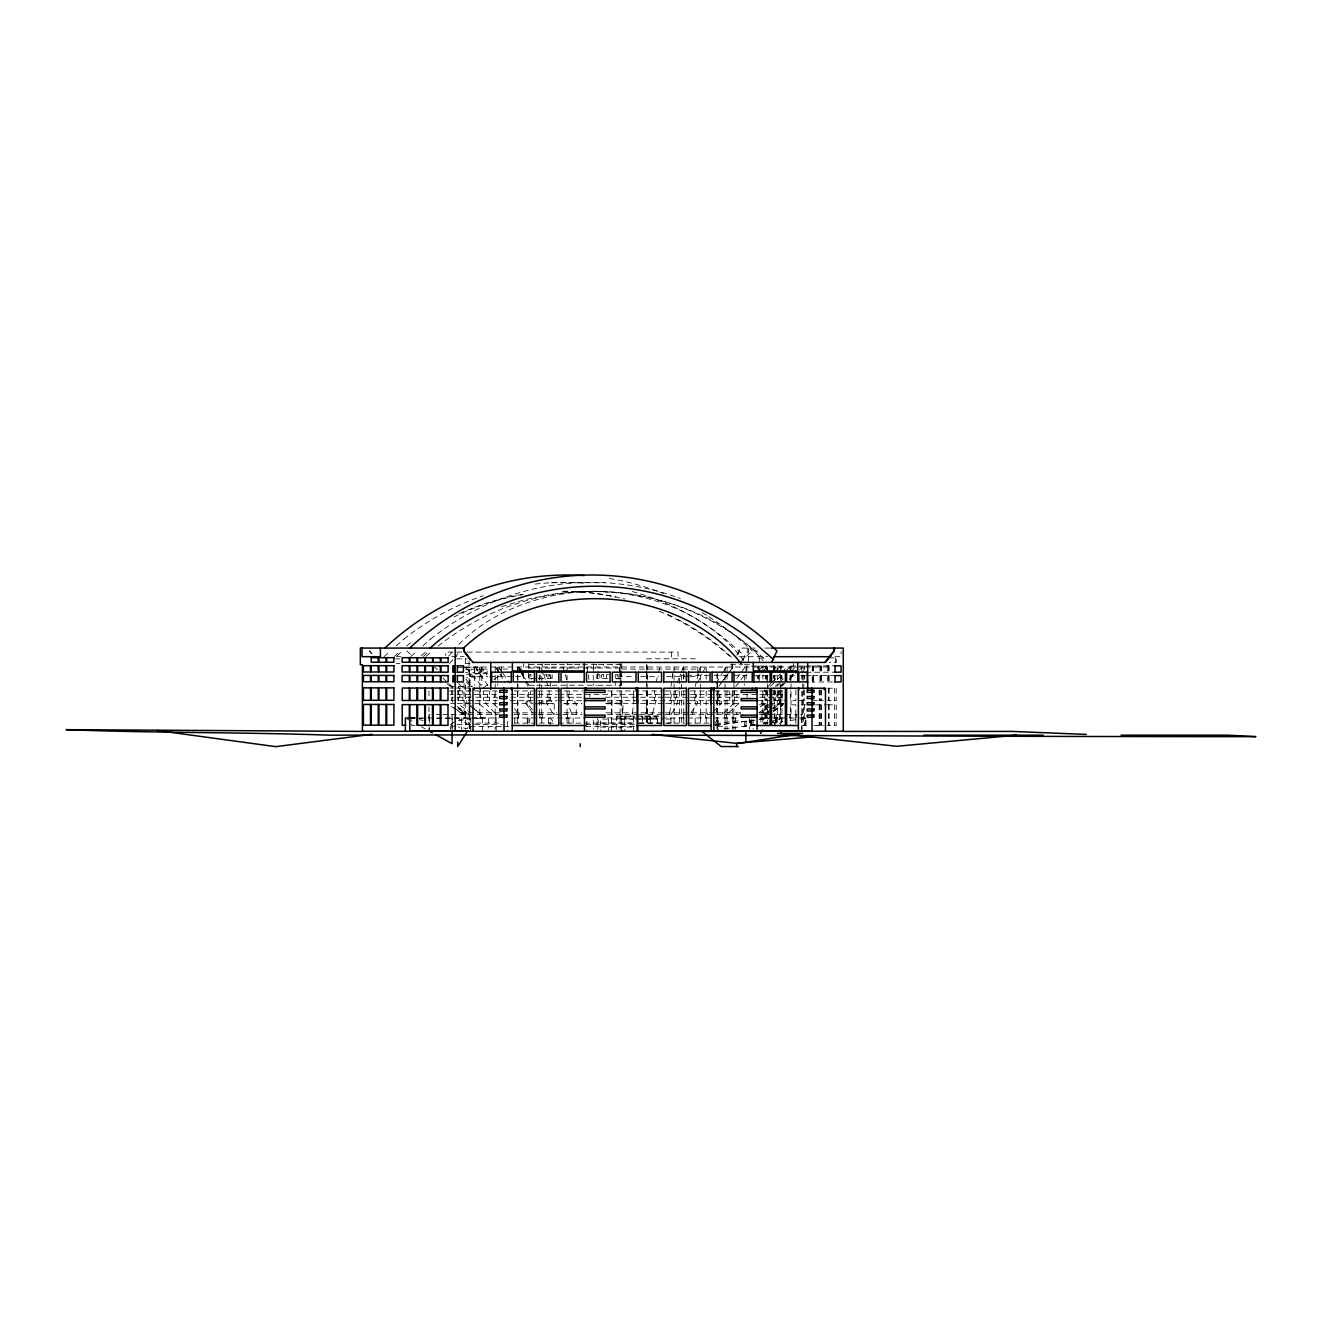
<?xml version="1.0" encoding="UTF-8"?>
<svg xmlns="http://www.w3.org/2000/svg" width="1322" height="1322" viewBox="0 0 1322 1322"><rect width="100%" height="100%" fill="white"/><g stroke="black" fill="none" stroke-linecap="round" stroke-linejoin="round"><path stroke-width="0.75" stroke-dasharray="5 3.75" d="M683.507 678.55L683.705 670.865M646.359 686.349L646.59 680.549M646.656 678.616L647.102 667.015L647.152 673.129M646.508 703.436L645.946 714.541M670.998 686.349L671.873 680.549M672.171 678.616L673.328 670.882M632.461 712.822L634.031 700.693M698.611 672.815L699.801 667.015M669.61 712.822L671.593 700.693M656.009 682.483L658.009 674.749M658.505 672.815L659.992 667.015M695.207 686.349L696.727 680.549M697.223 678.616L699.239 670.882M617.308 716.177L616.349 718.986L633.734 718.97L633.982 716.16L617.308 716.177L638.543 716.16M625.752 716.16L624.777 718.97L624.711 716.821L624.777 731.149M652.655 712.822L656.026 700.693M692.811 712.822L696.231 700.693M677.195 682.846L680.615 674.055M681.293 672.287L683.358 667.015M715.764 712.822L719.879 703.436L719.879 700.693M697.421 682.846L701.965 674.055M702.874 672.287L705.584 667.015M672.237 712.822L677.343 703.436L677.343 700.693M766.215 723.101L768.082 719.68M716.111 683.127L722.242 673.46M723.266 671.857L726.323 667.015M715.02 723.117L718.54 717.978L718.54 731.248M690.861 712.822L697.619 703.436L697.619 700.693M450.372 724.803L455.165 721.217M718.804 686.349L722.374 681.524M723.564 679.905L730.686 670.237M736.85 678.302L740.436 673.46M741.625 671.857L745.211 667.015M720.969 683.127L728.224 673.46M729.447 671.857L733.066 667.015M737.296 653.828L739.527 650.953L739.527 648.077L755.44 648.077M736.701 655.249L740.039 650.953L740.039 648.077M735.759 686.349L739.56 681.524M740.832 679.905L745.922 673.46M759.456 669.99L761.951 667.015M448.637 656.158L452.488 651.696M449.43 663.578L453.38 659M454.702 657.48L459.957 651.399M757.456 677.426L760.067 674.451M761.373 672.964L766.595 667.015M765.223 678.913L767.983 675.939M773.486 669.99L776.245 667.015M776.791 669.99L779.633 667.015M423.42 656.522L428.824 651.085M768.049 686.349L770.792 683.59M772.18 682.218L780.426 673.923M781.798 672.534L787.284 667.015M770.362 686.349L775.948 680.83M777.336 679.442L785.698 671.163M787.102 669.775L789.895 667.015M713.368 711.484L721.68 703.436L721.68 700.693M724.043 712.822L733.776 703.436L733.776 700.693M775.32 686.349L778.195 683.59M779.633 682.218L783.946 678.07M792.572 669.775L795.464 667.015M740.37 662.173L752.119 650.953L757.853 650.953M776.873 686.349L779.782 683.59M779.881 686.349L782.839 683.59M790.242 676.682L793.2 673.923M780.674 686.349L783.649 683.59M789.581 678.07L794.043 673.923M781.682 686.349L787.664 680.83M789.151 679.442L798.124 671.163M799.612 669.775L802.603 667.015L802.685 673.129M728.472 712.822L738.833 703.436M458.899 644.277C485.802 617.308 521.975 601.279 559.123 594.503A230.706 220.163 -90 0 1 629.289 594.503C673.526 602.32 716.342 624.166 743.642 660.603M384.024 656.637L390.188 651.217M396.336 645.797L404.036 639.022M410.613 656.637L416.777 651.217M422.924 645.797L430.625 639.022M397.013 655.828L402.78 650.771M421.354 655.729L427.188 650.622M742.617 658.901L745.294 656.637L725.282 639.022M483.389 687.853L487.95 684.3M494.031 679.574L501.633 673.658L501.633 676.682L497.832 670.237M760.249 706.956L764.942 703.436L764.827 690.018M758.861 712.822L768.66 705.783M617.308 716.127L616.349 716.821L616.3 731.149M761.042 712.822L770.99 705.783M765.702 712.822L768.743 710.74M770.263 709.699L779.385 703.436L779.385 700.693M767.173 712.822L771.784 709.699M773.32 708.642L780.988 703.436L780.988 700.693M773.139 710.74L784.062 703.436M773.882 710.74L783.302 704.477M773.271 711.781L782.74 705.518M501.567 606.781L524.702 599.692M770.015 721.845L781.319 718.557L779.517 718.11M802.14 718.821L805.28 718.143L803.627 718.325M458.42 720.523L470.781 718.755M526.701 599.296L550.844 594.503A304.589 290.658 -90 0 1 631.536 594.503C680.681 602.237 729.777 622.431 763.042 660.603M768.198 722.192L760.894 723.531L760.894 717.978M538.715 702.759L550.53 700.693L554.215 703.8L554.215 714.541M755.11 724.506L743.278 726.422M715.533 725.332L751.788 720.424M759.836 719.333L767.884 718.243M715.797 723.778L739.973 720.573M715.367 725.414L757.39 719.829M759.39 719.565L769.387 718.243M775.915 717.978L775.518 723.696M755.126 724.919L723.96 728.868L723.96 726.571L717.284 726.571M763.042 723.911L782.789 721.415M790.705 720.407L796.637 719.664M800.57 719.151L808.039 718.21M476.581 718.375L483.141 717.978M457.495 667.775L475.16 667.015L481.886 676.682L466.666 677.343M464.567 667.759L481.77 667.015L481.886 676.682M466.6 674.303L481.852 673.658M418.859 718.441L422.809 718.424M436.64 718.325L452.488 718.21M454.487 718.193L470.417 718.077M472.4 718.077L485.653 717.978M636.791 716.177L658.736 716.16M639.038 718.97L657.612 718.97L657.596 723.051M551.406 582.754L604.501 582.754M764.909 648.077L771.09 648.077M453.033 652.093L445.729 652.093L445.729 655.481M456.685 652.093L461.791 652.093M467.228 652.093L678.07 652.093L678.07 658.769M396.303 656.637L400.847 656.687M451.694 656.687L464.105 656.687M739.494 656.687L767.685 656.687M834.992 656.687L841.106 656.687L841.106 651.531M758.448 658.059L767.024 658.059M829.125 657.877L836.33 657.877L836.33 662.421L829.125 662.421M395.691 658.868L399.657 658.868M456.685 658.868L467.228 658.868M646.524 658.769L695.95 658.769M396.104 663.578L400.07 663.578M465.113 663.578L469.988 663.578M567.402 664.569L572.657 664.569L572.657 668.04L567.402 668.04L567.369 663.578M582.506 664.553L587.96 664.553L587.96 668.023L582.506 668.023M730.62 664.718L742.567 664.718M744.468 664.718L750.466 664.718M751.507 666.04L781.98 666.04L781.98 669.196M795.712 666.04L789.498 666.04L789.498 669.196M799.05 666.007L805.28 666.007M805.842 665.974L833.703 665.858M464.105 667.015L826.828 667.015L826.828 663.578M541.904 668.023L536.914 668.023L536.914 664.553L541.904 664.553L541.739 673.129M502.79 669.064L507.466 669.064M621.753 669.064L627.388 669.064M630.528 669.081L636.146 669.081M648.127 669.064L653.729 669.064M656.852 669.081L662.454 669.081M673.823 669.064L679.326 669.064M682.383 669.081L687.886 669.081M465.46 669.196L469.194 669.196L469.211 672.667L465.476 672.667M496.246 669.097L500.542 669.097M517.365 669.097L522.041 669.097M639.286 669.097L644.905 669.097M665.577 669.097L671.179 669.097M690.96 669.097L696.463 669.097M805.842 672.287L835.504 672.171M487.785 673.658L470.88 673.658L470.88 676.682L487.801 676.682M597.858 674.749L599.874 674.749L599.874 678.219L597.858 678.219M608.566 674.749L606.55 674.749L606.55 678.236L608.566 678.236M684.912 675.278L679.392 675.278L679.392 689.274M686.746 675.278L712.145 675.278M714.128 675.278L730.322 675.278M733.809 675.278L746.897 675.278L746.897 663.578M835.504 675.608L812.782 675.691L812.782 682.003L835.504 681.921M753.309 675.79L767.024 675.79L767.024 682.102M789.498 675.79L795.712 675.79M800.851 675.757L805.28 675.757M805.842 675.724L813.03 675.724L813.03 682.036L805.842 682.036M489.718 676.682L513.597 676.682M515.58 676.682L523.562 676.682L523.628 670.882M620.348 676.682L620.266 670.882L620.348 676.682L632.527 676.682M640.641 676.682L658.604 676.682M666.503 676.682L688.068 676.682M690.018 676.682L697.818 676.682L697.818 673.658M541.904 678.236L540.202 678.236L540.202 674.749L541.904 674.749L541.739 689.44M536.616 678.583L528.668 678.583L528.668 671.08M538.599 678.583L551.043 678.583L551.043 674.947M607.509 678.583L597.362 678.583L597.362 674.964M615.639 678.583L621.72 678.583L621.72 671.08M528.965 678.847L531.89 678.847M538.566 678.814L542.978 678.814M616.515 678.814L621.439 678.814M529.114 685.242L534.121 685.242M536.914 685.259L541.904 685.259M549.704 685.275L544.697 685.275L544.697 681.788M552.133 685.209L596.784 685.209M597.858 685.242L603.443 685.242M606.55 685.259L612.119 685.259M454.801 686.349L451.017 686.349L448.042 683.59M472.665 686.349L457.974 686.349L457.974 688.068M450.158 688.068L453.446 688.068M455.545 688.068L472.665 688.068M827.489 688.233L836.198 688.233L836.198 700.66L827.489 700.66M449.364 690.943L453.446 690.943M457.395 690.943L497.138 690.943L497.138 694.38L457.395 694.38M513.944 690.943L536.319 690.943M537.922 690.943L582.638 690.943M607.773 690.943L663.594 690.943M664.933 690.943L688.944 690.943M690.415 690.943L713.252 690.943M714.954 690.943L739.543 690.943M759.753 690.943L783.335 690.943M450.158 694.38L453.446 694.38M510.788 694.38L536.319 694.38M537.922 694.38L557.173 694.38M559.008 694.38L688.944 694.38M690.415 694.38L758.778 694.38M759.753 694.38L783.335 694.38M453.446 697.239L451.661 697.239L451.661 700.693M457.395 697.239L474.862 697.239M475.755 697.239L497.138 697.239L497.138 700.693M510.788 697.239L557.173 697.239M559.008 697.239L582.638 697.239M605.476 697.239L663.594 697.239M664.933 697.239L688.944 697.239M690.415 697.239L740.964 697.239M759.753 697.239L783.335 697.239M450.703 700.693L474.681 700.693M475.755 700.693L497.32 700.693M510.275 700.693L536.616 700.693M537.922 700.693L557.173 700.693M559.173 700.693L582.638 700.693M607.509 700.693L688.944 700.693M690.067 700.693L713.103 700.693M714.954 700.693L739.494 700.693M757.737 700.66L784.871 700.693M798.323 700.66L805.28 700.66M812.088 700.66L823.375 700.66M450.703 703.436L455.71 703.436M497.32 703.436L457.395 703.436L470.649 712.822M513.2 703.436L531.196 703.436M538.979 703.436L556.232 703.436M563.816 703.436L581.498 703.436M605.641 703.436L663.875 703.436M665.71 703.436L683.904 703.436M685.953 703.436L712.756 703.436M715.929 703.436L739.494 703.436M760.976 703.436L784.871 703.436M534.749 703.8L554.215 703.8M564.23 703.8L581.944 703.8M607.013 703.8L622.926 703.8L622.926 712.822M759.39 704.808L781.98 704.808L781.98 723.63M801.743 704.808L805.28 704.808M815.492 704.808L826.928 704.808M827.489 704.808L836.198 704.808L836.198 725.514L827.489 725.514M459.99 712.822L501.352 712.822M513.68 712.822L535.724 712.822M538.765 712.822L556.942 712.822M563.883 712.822L581.944 712.822M605.84 712.822L663.892 712.822M665.478 712.822L740.65 712.822M759.489 712.822L770.743 712.822M430.179 714.541L429.055 714.541L429.055 717.978M436.21 714.541L441.895 714.541M443.399 714.541L449.463 714.541M451.099 714.541L498.543 714.541M513.68 714.541L536.187 714.541M538.186 714.541L561.553 714.541M563.04 714.541L581.944 714.541M607.343 714.541L638.278 714.541M639.418 714.541L663.892 714.541M665.478 714.541L688.58 714.541M690.067 714.541L743.344 714.541M759.489 714.541L797.249 714.541M800.62 714.541L802.636 714.541M642.095 716.16L642.575 718.97L641.385 716.177L660.438 716.16M641.385 716.127L642.575 716.821M419.322 717.978L498.543 717.978M513.68 717.978L584.704 717.978M607.343 717.978L659.992 717.978M661.545 717.978L740.122 717.978M759.539 717.978L772.213 717.978M773.205 717.978L788.16 717.978M789.366 717.978L797.249 717.978M798.521 717.978L805.23 717.978M602.468 719.069L633.734 719.085L633.238 716.177L633.717 731.149M635.502 719.085L662.752 718.986M670.998 718.97L666.8 718.97L666.883 723.051L670.981 723.051M600.502 723.051L633.734 723.051M639.022 723.035L662.752 723.051M457.032 717.978L465.889 723.117L474.102 723.117M476.151 723.117L502.261 723.117M514.175 723.117L533.675 723.117M539.359 723.117L554.529 723.117L550.051 717.978L550.051 724.621M558.528 723.117L638.096 723.117M639.022 723.134L684.548 723.117M686.465 723.117L709.319 723.117M457.032 724.621L502.261 724.621M585.96 724.621L634.196 724.621M714.64 724.621L718.54 724.621M415.174 725.332L411.522 725.332L411.522 719.68M755.655 725.514L749.987 725.514L749.987 719.862M801.743 725.514L809.626 725.514M813.856 725.514L823.375 725.514M501.368 726.571L467.443 726.571L467.443 728.686L458.354 726.984M503.401 726.571L509.499 726.571M585.729 726.571L634.659 726.571M600.502 727.1L633.734 727.1M565.403 718.193L568.857 718.21M607.195 701.883L622.926 703.8L621.72 700.693L621.72 690.943M419.371 719.746L423.073 720.44M451.083 725.646L456.536 726.654M648.92 716.127L650.705 716.821L650.705 723.051L649.532 716.16M407.143 718.97L414.331 722.919M421.52 726.869L425.122 728.852M451.529 706.559L456.239 709.699M457.792 710.74L460.932 712.822M453.876 707.601L461.675 712.822L461.642 714.541M457.032 706.46L466.418 712.822M458.37 708.642L464.501 712.822M532.816 703.8L528.668 700.693L528.668 690.943M474.548 709.303L466.749 703.436L466.749 700.693M476.118 710.476L479.242 712.822M490.148 712.822L478.63 703.436L478.63 700.693M406.697 650.953L412.514 655.927M731.512 657.1L718.524 645.714A269.539 257.195 90 0 0 674.881 617.853M497.287 707.452L492.858 703.436L492.858 700.693M458.437 707.733L464.039 712.822M447.018 683.59L450.009 686.349M442.936 678.07L447.365 682.218M448.852 683.59L451.81 686.349L451.661 688.068M471.392 706.113L468.566 703.436L468.566 700.693M472.813 707.452L478.481 712.822M434.475 667.015L437.384 669.775M458.536 683.59L461.328 686.349M514.324 708.79L518.191 712.822M466.22 681.888L470.467 686.349M494.692 712.822L485.785 703.436L485.785 700.693M466.402 668.502L482.067 686.349M657.579 718.986L655.299 716.177L657.579 716.821L657.579 723.051M532.336 709.699L527.313 703.436L527.313 700.693M480.679 667.015L487.041 675.079M369.747 650.953L371.961 653.828M369.235 650.953L371.449 653.828M465.889 678.913L471.508 686.349M772.825 721.052L775.039 724.125M532.502 712.822L525.941 703.436L526.222 700.693M498.559 667.015L501.881 671.857M502.988 673.46L509.631 683.127M475.309 667.015L488.446 686.349M655.811 716.16L657.612 718.97M648.904 716.177L650.705 718.986M526.222 703.436L528.668 707.32M552.53 712.822L546.763 703.436L546.763 700.693M495.849 667.015L498.972 672.287M500.013 674.055L505.235 682.846M520.455 670.535L525.512 679.326M526.52 681.078L529.544 686.349M520.934 671.857L518.307 667.015L520.868 672.287M521.81 673.46L523.562 676.682M521.744 674.055L526.139 682.846M521.446 671.857L519.282 667.015L519.282 663.578M522.173 673.46L525.082 679.905M525.792 681.524L527.974 686.349M541.524 670.535L545.391 679.326M546.151 681.078L548.465 686.349M571.468 712.822L567.601 703.436L567.601 700.693M597.131 717.978L599.213 723.117M563.056 667.015L564.758 672.815M565.337 674.749L567.617 682.483M622.728 712.822L621.026 700.693M587.001 667.015L587.91 672.815M588.224 674.749L589.447 682.483M619.77 672.815L619.027 663.578M620.778 680.549L621.522 686.349L621.175 680.549M620.464 670.882L621.043 678.616M835.504 657.877L835.504 662.421M834.562 688.233L834.562 700.66M834.562 704.808L834.562 725.514M829.125 665.858L829.125 672.171M829.125 675.608L829.125 681.921M829.125 688.233L829.125 700.66M829.125 704.808L829.125 725.514M828.563 665.908L828.563 672.204M828.563 675.658L828.563 681.954M828.563 688.233L828.563 700.66M828.563 704.808L828.563 725.514M828.299 665.858L828.299 672.171M828.299 675.608L828.299 681.921M827.737 665.908L827.737 672.204M827.737 675.658L827.737 681.954M821.491 690.018L821.491 700.66M821.491 704.808L821.491 725.514M821.359 665.908L821.359 672.204M821.359 675.658L821.359 681.954M820.797 665.941L820.797 672.254M820.797 675.691L820.797 682.003M820.797 690.018L820.797 700.66M820.797 704.808L820.797 725.514M820.549 665.908L820.549 672.204M820.549 675.658L820.549 681.954M819.971 665.941L819.971 672.254M819.971 675.691L819.971 682.003M819.838 690.018L819.838 700.66M819.838 704.808L819.838 725.514M819.161 690.018L819.161 700.66M819.161 704.808L819.161 725.514M813.608 665.941L813.608 672.254M813.608 675.691L813.608 682.003M813.03 665.974L813.03 672.287M812.782 665.941L812.782 672.254M812.22 665.974L812.22 672.287M812.22 675.724L812.22 682.036M805.957 719.862L805.957 725.514M805.28 719.862L805.28 725.514M804.454 666.007L804.454 669.163M804.454 675.757L804.454 678.913M804.321 690.018L804.321 700.66M804.321 704.808L804.321 725.514M803.826 667.015L803.826 673.129M803.826 675.162L803.826 689.44M803.627 690.018L803.627 725.514M802.685 675.162L802.685 689.44M802.685 691.472L802.685 717.978M801.925 717.978L801.925 729.347M801.793 667.015L801.793 673.03M801.793 675.046L801.793 679.062M801.793 691.109L801.793 731.248M801.512 714.541L801.512 717.978M796.34 714.541L796.34 717.978M795.877 690.018L795.877 700.66L790.44 700.66L790.44 690.018M795.877 723.63L795.877 704.808L790.44 704.808L790.44 725.514M795.48 714.541L795.48 717.978M793.646 663.578L793.646 667.015M791.035 667.015L791.035 673.129M791.035 675.162L791.035 689.44M791.035 691.472L791.035 717.978M790.308 666.04L790.308 672.353M790.308 675.79L790.308 682.102M789.912 714.541L789.912 717.978M782.327 694.38L782.327 697.239M781.98 678.946L781.98 675.79L773.403 675.79L773.403 678.946M781.98 690.018L781.98 700.66M781.533 694.38L781.533 697.239M781.319 717.978L781.319 723.993M781.17 666.04L781.17 669.196M781.17 675.79L781.17 678.946M780.707 667.015L780.707 673.129M780.707 675.162L780.707 689.44M780.707 691.472L780.707 717.978M780.344 690.018L780.344 700.66M780.344 704.808L780.344 725.514M780.013 690.943L780.013 694.38M780.013 697.239L779.997 703.436M779.65 714.541L779.517 723.745M779.022 690.943L779.022 694.38M779.022 697.239L779.022 700.693M778.245 690.943L778.245 700.693M777.286 667.015L777.286 673.03M777.286 675.046L777.286 679.062M777.286 691.109L777.286 723.217M776.923 694.38L776.923 697.239M776.526 717.978L776.526 724.043M776.262 714.541L776.262 717.978M775.27 690.943L775.27 694.38M775.27 697.239L775.27 700.693M775.32 717.978L775.32 723.663M774.791 666.04L774.791 672.353M774.791 675.79L774.791 682.102M774.907 690.018L774.907 700.66M774.907 704.808L774.907 725.514M774.229 666.04L774.229 669.196M774.229 675.79L774.229 678.946M774.229 690.018L774.295 703.436M774.229 704.808L774.229 725.514M773.965 666.04L773.965 669.196M773.965 675.79L773.965 678.946M773.717 690.943L773.717 694.38M773.717 697.239L773.717 700.693M773.403 666.04L773.403 669.196M768.363 712.822L768.363 714.541M767.586 667.015L767.586 673.129M767.586 675.162L767.586 689.44M767.586 691.472L767.586 717.978M767.024 666.04L767.024 672.353M767.157 690.018L767.157 700.66M767.157 704.808L767.157 725.514M766.463 666.04L766.463 669.196M766.463 675.79L766.463 678.946M766.463 690.018L766.529 700.693M766.463 704.808L766.463 723.63M766.198 666.04L766.198 669.196M766.198 675.79L766.198 678.946M765.636 666.04L765.636 669.196M765.636 675.79L765.636 678.946M765.57 712.822L765.57 714.541M765.504 690.018L765.504 700.66M765.504 704.808L765.504 725.514M764.827 704.808L764.827 723.63M764.116 712.822L764.116 714.541M762.893 667.015L762.893 673.03M762.893 675.046L762.893 679.062M762.893 691.109L762.893 723.217M762.695 694.38L762.695 697.239M761.951 700.693L761.951 703.436M761.968 714.541L761.968 717.978M759.258 658.059L759.258 662.603M759.258 666.04L759.258 672.353M759.258 675.79L759.258 682.102M758.696 666.04L758.696 669.196M758.696 675.79L758.696 678.946M758.448 666.04L758.448 669.196M758.448 675.79L758.448 678.946M757.87 666.04L757.87 669.196M757.87 675.79L757.87 678.946M753.143 719.631L753.143 729.199M751.888 719.631L751.888 725.514M751.623 719.862L751.623 725.514M750.466 721.168L750.466 729.232M749.326 717.978L749.326 729.331M748.417 648.077L748.417 662.867M747.294 648.077L747.294 656.687M747.062 694.38L747.062 697.239M746.054 667.015L746.054 673.03M746.054 675.046L746.054 679.062M746.054 721.217L746.054 729.248M744.683 675.278L744.683 685.275M744.683 721.25L744.683 729.248M740.188 712.822L740.188 714.541M736.965 694.38L736.965 697.239M736.784 712.822L736.784 714.541M735.478 717.978L735.478 729.347M734.536 690.943L734.536 694.38M734.536 697.239L734.536 700.693M733.941 683.276L733.908 689.44M733.941 691.274L733.908 729.347M733.099 714.541L733.099 717.978M732.685 664.718L732.685 668.75M732.685 690.927L732.685 729.232M732.024 694.38L732.024 697.239M731.942 663.578L731.942 669.428M729.744 690.943L729.744 694.38M729.744 697.239L729.744 700.693M727.034 667.015L727.034 673.03M727.034 675.046L727.034 679.062M727.034 691.109L727.034 729.248M726.34 714.541L726.34 717.978M725.067 667.015L725.067 673.129M725.067 675.162L725.067 689.44M725.067 691.472L725.067 729.347M724.72 714.541L724.72 717.978M722.903 712.822L722.903 714.541M719.928 694.38L719.928 697.239M719.135 694.38L719.135 697.239M718.177 690.943L718.177 694.38M718.177 697.239L718.177 700.693M717.664 690.943L717.664 694.38M717.664 697.239L717.664 700.693M717.549 673.807L717.549 729.1M717.003 673.807L717.003 729.1M716.541 700.693L716.541 703.436M707.253 712.822L707.253 714.541M706.179 667.015L706.179 673.03M706.179 675.046L706.179 679.062M706.179 691.109L706.179 723.217M705.601 714.541L705.601 717.978M700.528 667.015L700.528 673.129M700.528 675.162L700.528 689.44M700.528 691.472L700.528 723.663M700.247 714.541L700.247 717.978M697.818 667.015L697.818 671.989M696.413 694.38L696.413 697.239M695.603 694.38L695.603 697.239M695.124 717.978L695.124 724.621M694.827 690.943L694.81 694.38M694.827 697.239L694.81 700.693M692.414 712.822L692.414 714.541M683.788 667.015L683.788 673.03M683.788 675.046L683.788 679.062M683.788 691.109L683.788 723.217M683.358 714.541L683.358 717.978M681.392 675.278L681.392 689.274M681.392 691.274L681.392 723.25M679.392 691.274L679.392 723.25M676.418 694.38L676.418 697.239M675.228 690.943L675.228 694.38M675.228 697.239L675.228 700.693M674.071 667.015L674.071 673.129M674.071 675.162L674.071 689.44M674.071 691.472L674.071 723.663M672.435 673.658L672.435 676.682M671.526 652.093L671.526 658.769M671.626 712.822L671.626 714.541M671.229 694.38L671.229 697.239M670.948 717.978L670.948 724.621M670.766 690.943L670.766 694.38M670.766 697.239L670.766 700.693M669.378 712.822L669.378 714.541M655.415 694.38L655.415 697.239M654.638 690.943L654.638 694.38M654.638 697.239L654.638 700.693M652.258 712.822L652.258 714.541M647.152 675.162L647.152 689.44M647.152 691.472L647.152 723.663M647.102 664.801L647.102 672.865M647.102 674.881L647.102 678.897M647.102 690.976L647.102 723.2M646.722 673.658L646.722 676.682M646.524 664.801L646.524 668.833M646.524 670.849L646.524 678.897M646.309 690.943L646.342 724.621M642.475 716.821L642.558 723.051M633.75 694.38L633.75 697.239M633.37 690.943L633.37 694.38M633.37 697.239L633.37 700.693M632.28 712.822L632.28 714.541M622.414 714.541L621.323 700.693M621.72 663.578L621.72 669.196M621.637 717.978L621.637 731.248M621.323 694.38L621.505 697.239M620.811 681.788L620.811 685.275L615.242 685.275L615.242 681.788M620.266 663.578L620.266 667.015M620.183 714.541L620.183 717.978M620.101 667.015L620.101 673.129M620.101 675.162L620.101 689.44M620.101 691.472L620.101 729.347M612.003 714.541L611.822 690.943M611.392 691.109L611.392 731.248M608.401 718.97L608.384 731.149M600.485 721.002L600.502 731.149M597.875 671.328L597.875 678.583M597.858 726.571L597.858 728.868M597.131 721.3L597.131 731.248M596.784 674.617L596.784 678.583M593.495 663.578L593.495 667.015M593.281 667.015L593.281 673.129M593.281 675.162L593.281 685.358M593.281 719.879L593.281 729.347M589.827 694.38L589.827 697.239M586.819 721.217L586.819 731.248M576.243 714.541L576.243 703.8L573.517 700.693L573.517 697.239M573.17 717.978L573.17 724.621M571.914 712.822L571.914 714.541M569.204 690.943L569.204 694.38M569.204 697.239L569.204 700.693M568.857 717.978L568.857 723.795M568.295 694.38L568.295 697.239M567.369 714.541L567.369 717.978M567.039 667.015L567.039 673.129M567.039 675.162L567.039 689.44M567.039 691.472L567.039 723.663M553.191 712.822L553.191 714.541M552.133 674.617L552.133 678.583M550.53 674.947L550.53 678.583M550.53 681.524L550.53 686.349M550.53 697.239L550.53 700.693M549.142 690.943L549.142 694.38M549.142 697.239L549.142 700.693M548.63 717.978L548.63 723.663M547.804 694.38L547.804 697.239M542.185 663.578L542.185 667.015M542.169 714.541L542.169 717.978M541.739 691.472L541.739 723.663M539.971 714.541L539.971 717.978M539.492 667.015L539.492 673.129M539.492 675.162L539.492 689.44M539.492 691.472L539.492 717.978M530.419 690.943L530.419 694.38M530.419 697.239L530.419 700.693M529.742 717.978L529.742 723.663M528.668 663.578L528.668 669.196M528.073 717.978L528.073 724.621M527.28 694.38L527.131 697.239M527.263 717.978L527.263 723.663M523.628 663.578L523.628 667.015M519.249 712.822L519.249 714.541M518.422 714.541L518.422 717.978M518.224 714.541L518.224 717.978M517.794 667.015L517.794 673.129M517.794 675.162L517.794 689.44M517.794 691.472L517.794 717.978M517.679 667.015L517.679 673.129M517.679 675.162L517.679 689.44M517.679 691.472L517.679 723.663M514.803 717.978L514.803 723.663M507.516 721.3L507.516 731.248M501.633 667.015L501.633 671.989M497.783 667.015L497.783 673.129M497.783 675.162L497.783 685.358M496.196 717.978L496.196 731.248M495.733 712.822L495.833 717.978M495.188 667.015L495.188 673.129M495.188 675.162L495.188 689.44M495.188 691.472L495.188 729.347M494.725 694.38L494.725 697.239M491.503 712.822L491.503 714.541M489.487 690.943L489.487 694.38M489.487 697.239L489.487 700.693M488.677 717.978L488.677 727.926M487.405 694.38L487.405 697.239M483.406 690.943L483.406 694.38M483.406 697.239L483.406 700.693M482.365 717.995L482.365 731.248M481.77 667.015L481.886 684.928M480.58 689.043L480.58 692.084M480.712 694.38L480.712 697.239M480.696 712.822L480.663 717.978M479.787 667.015L479.787 689.44M479.787 691.472L479.787 717.978M479.638 712.822L479.638 714.541M474.548 667.015L474.548 685.358M470.781 717.978L470.781 731.248M470.351 688.068L470.351 690.943M470.351 694.38L470.351 697.239M469.905 729.1L469.905 673.807L469.376 729.1M469.112 660.868L469.112 729.248M468.038 712.822L468.038 714.541M466.121 712.822L466.121 714.541M465.889 723.117L465.889 724.621M465.394 658.868L465.394 662.884M465.394 685.011L465.394 729.248M465.245 712.822L465.245 714.541M465.063 714.541L465.063 717.978M464.105 683.325L464.105 717.978M463.328 712.822L463.328 714.541M462.882 686.349L462.882 688.068M462.882 690.943L462.882 694.38M462.882 697.239L462.882 700.693M462.584 712.822L462.584 714.541M461.675 717.978L461.675 731.248M459.775 688.068L459.775 690.943M459.775 694.38L459.775 697.239M458.288 686.349L458.288 688.068M458.288 690.943L458.288 694.38M458.288 697.239L458.288 700.693M457.974 690.943L457.974 694.38M457.974 697.239L457.974 700.693M452.669 686.349L452.669 688.068M452.669 690.943L452.669 694.38M452.669 697.239L452.554 703.436M452.174 717.978L452.174 729.347M452.041 714.541L451.959 731.248M451.661 690.943L451.661 694.38M450.372 726.406L450.372 731.248M429.617 717.978L429.617 725.91M429.617 727.678L429.617 731.248M428.989 690.927L428.989 696.909M428.989 706.873L428.989 726.042M428.989 727.778L428.989 731.248M609.442 578.491A285.816 272.729 -90 0 1 658.207 591.479M660.042 592.157A285.816 272.729 -90 0 1 663.661 593.578M702.197 612.615A285.816 272.729 -90 0 1 707.22 615.688M708.873 616.746A285.816 272.729 -90 0 1 752.119 650.953M453.975 616.961A269.539 257.195 90 0 1 523.347 594.586M562.561 591.281A269.539 257.195 90 0 1 624.942 599.081M667.742 614.4A269.539 257.195 90 0 1 673.113 616.961M425.948 656.456A269.903 257.559 90 0 1 432.03 651.135M438.26 646.028A269.903 257.559 90 0 1 764.678 659.182M430.592 638.989A278.645 265.887 -90 0 1 680.301 598.469M563.073 591.248A269.903 257.559 -90 0 1 616.002 597.23M659.381 611.243A269.903 257.559 -90 0 1 731.463 657.811M394.22 656.456A269.903 257.559 -90 0 1 400.302 651.135M406.532 646.028A269.903 257.559 -90 0 1 411.307 642.327M459.329 613.656A269.903 257.559 -90 0 1 523.71 594.256M404.02 638.989A278.645 265.887 90 0 1 483.34 595.726M535.129 584.109A278.645 265.887 90 0 1 586.059 583.283M632.263 591.529A278.645 265.887 90 0 1 725.299 638.989M428.989 720.821L428.989 720.821M534.121 664.536L529.114 664.536L529.114 668.023L534.121 668.023L534.121 664.536M549.704 664.569L544.697 664.569L544.697 668.04L549.704 668.04L549.704 664.569M556.265 664.536L550.993 664.536L550.993 668.023L556.265 668.023L556.265 664.536M564.461 664.553L559.189 664.553L559.189 668.023L564.461 668.023L564.461 664.553M579.466 664.536L574.012 664.536L574.012 668.023L579.466 668.023L579.466 664.536M596.47 664.569L591.017 664.569L591.017 668.04L596.47 668.04L596.47 664.569M603.443 664.536L597.858 664.536L597.858 668.023L603.443 668.023L603.443 664.536M612.119 664.553L606.55 664.553L606.55 668.023L612.119 668.023L612.119 664.553M620.811 664.569L615.242 664.569L615.242 668.04L620.811 668.04L620.811 664.569M487.14 669.064L482.844 669.064L482.844 672.551L487.14 672.551L487.14 669.064M474.813 669.196L471.078 669.196L471.095 672.667L474.813 672.667L474.813 669.196M480.431 669.196L476.697 669.196L476.697 672.667L480.431 672.667L480.431 669.196M530.915 674.749L529.114 674.749L529.114 678.219L530.915 678.219L530.915 674.749M546.498 674.765L544.697 674.765L544.697 678.252L546.498 678.252L546.498 674.765M549.704 674.765L548.002 674.765L548.002 678.252L549.704 678.252L549.704 674.765M603.443 674.749L601.543 674.749L601.543 678.219L603.443 678.219L603.443 674.749M617.242 674.765L615.242 674.765L615.242 678.252L617.242 678.252L617.242 674.765M620.811 674.765L618.911 674.765L618.911 678.252L620.811 678.252L620.811 674.765"/><path stroke-width="1.5" d="M710.79 703.618L711.104 688.233L711.104 731.248M771.519 662.421L776.989 650.953A285.816 272.729 -90 0 0 409.556 648.226M760.629 733.363L762.497 729.942M467.443 731.149L457.709 746.55L457.709 741.956M824.961 662.421L833.852 650.953L833.852 648.077M834.364 648.077L834.364 650.953L825.473 662.421L472.45 662.421M462.948 648.738C489.239 623.092 524.437 608.285 560.181 601.626A230.706 220.163 -90 0 1 630.346 601.626C672.634 609.31 714.227 629.189 741.097 663.578M430.096 648.061L437.384 641.682A274.579 262.02 90 0 1 753.16 641.682L773.667 659.661M371.912 734.305L275.703 746.649L157.483 730.537M1016.337 735.181L896.795 746.286L777.551 733.297M812.187 736.916L736.172 743.295L652.258 734.388M468.434 731.149L409.803 731.248L409.87 704.626L416.942 704.626L416.942 725.332M514.803 731.248L573.434 731.149M771.09 648.077L843.271 648.077L843.271 731.248L362.393 731.248L362.393 664.718L360.328 664.718L360.328 648.077L464.072 648.077L464.072 650.953L472.979 662.421M463.559 648.077L464.072 650.953M773.8 656.687L830.91 656.687M457.115 665.858L463.394 665.858L463.394 672.171L457.115 672.171M834.793 665.858L841.073 665.858L841.073 672.171L834.793 672.171M511.779 672.171L491.701 672.171L491.701 681.921L511.779 681.921M534.782 672.171L513.267 672.171L513.267 681.921L534.782 681.921M559.107 672.171L536.501 672.171L536.501 681.921L559.107 681.921M584.374 672.171L561.024 672.171L561.024 681.921L584.374 681.921M610.12 672.171L586.456 672.171L586.456 681.921L610.12 681.921M638.129 672.171L661.595 672.171L661.595 681.921L638.129 681.921M663.561 672.171L686.415 672.171L686.415 681.921L663.561 681.921M688.2 672.171L710.063 672.171L710.063 681.921L688.2 681.921M711.616 672.171L732.124 672.171L732.124 681.921L711.616 681.921M733.429 672.171L752.251 672.171L752.251 681.921L733.429 681.921M753.292 672.171L770.098 672.171L770.098 681.921L753.292 681.921M770.858 672.171L785.384 672.171L785.384 681.921L770.858 681.921M457.115 675.608L463.394 675.608L463.394 681.921L457.115 681.921M834.793 675.608L841.073 675.608L841.073 681.921L834.793 681.921M584.473 690.299L605.046 690.299L605.046 692.381L584.473 692.381M757.076 690.299L741.146 690.299L741.146 692.381L757.076 692.381M584.473 698.594L605.046 698.594L605.046 700.66L584.473 700.66M757.076 698.594L741.146 698.594L741.146 700.66L757.076 700.66M584.473 706.873L605.046 706.873L605.046 708.939L584.473 708.939M757.076 706.873L741.146 706.873L741.146 708.939L757.076 708.939M584.473 715.152L605.046 715.152L605.046 717.235L584.473 717.235M757.076 715.152L741.146 715.152L741.146 717.235L757.076 717.235M405.771 725.332L402.235 725.332L402.235 704.626L409.308 704.626L409.308 717.813M512.242 725.514L534.385 725.514L534.385 688.233L472.979 688.233L472.979 731.248M585.299 725.514L561.024 725.514L561.024 688.233L661.595 688.233L661.595 725.514L637.154 725.514M711.104 725.514L688.564 725.514L688.564 688.233L770.098 688.233L770.098 725.514L756.911 725.514M798.389 725.514L786.607 725.514L786.607 688.233L825.473 688.233L825.473 731.248M621.274 730.653L622.464 730.653M363.666 731.413L66.1 729.661C153.996 733.049 241.926 732.091 329.822 735.181C638.543 734.173 947.213 736.767 1255.9 736.635L1228.105 735.181L1121.073 735.181M842.544 731.413L1012.437 731.413L1086.287 734.421M923.83 735.181L1043.091 735.181M738.337 746.55L721.184 746.55L701.652 731.149M676.071 731.149L809.907 731.248M662.471 731.049L709.517 731.413M409.803 717.978L414.778 717.978L405.358 717.978L405.358 731.248M428.708 730.835L432.311 732.801M435.896 734.784L452.074 743.675L452.074 731.248M463.559 650.953L470.318 659.661M779.501 730.289L781.732 733.363L802.718 733.363L736.618 743.675L736.618 746.649M637.518 703.618L637.154 688.233L637.154 731.248M835.058 665.858L835.058 672.171M835.058 675.608L835.058 681.921M824.085 688.233L824.085 689.671M812.038 688.233L812.038 731.248M811.378 688.233L811.378 689.671M807.692 662.421L807.692 689.671M798.802 688.233L798.802 689.671M798.389 688.233L798.389 731.248M797.678 662.421L797.678 670.915L753.309 670.915L753.309 662.421M771.552 672.171L771.552 681.921M757.076 688.233L757.076 731.248M755.457 688.233L755.457 689.671M753.92 672.171L753.92 681.921M752.251 688.233L752.251 689.671M745.856 731.149L745.856 741.956M733.991 672.171L733.991 681.921M714.211 688.233L714.211 689.671M713.847 688.233L713.847 731.248M712.079 672.171L712.079 681.921M712.079 688.233L712.079 689.671M688.564 672.171L688.564 681.921M663.826 672.171L663.826 681.921M638.278 672.171L638.278 681.921M637.782 688.233L637.782 731.248M636.576 688.233L636.576 689.671M635.998 688.233L635.998 689.671M610.053 672.171L610.053 681.921M586.456 688.233L586.456 689.671M585.696 688.233L585.696 689.671M584.473 688.233L584.473 731.248M584.208 662.421L584.208 670.915L512.407 670.915L512.407 662.421M584.192 672.171L584.192 681.921M580.209 743.774L580.209 746.649M558.826 672.171L558.826 681.921M534.385 672.171L534.385 681.921M512.242 688.233L512.242 731.248M511.284 672.171L511.284 681.921M511.284 688.233L511.284 689.671M504.013 688.233L504.013 731.248M503.715 688.233L503.715 689.671M490.759 662.421L490.759 689.671M474.367 688.233L474.367 689.671M457.379 665.858L457.379 672.171M457.379 675.608L457.379 681.921M455.181 648.077L455.181 731.248M380.406 648.077L380.406 656.687L362.046 656.687L362.046 648.077M384.685 648.226A285.816 272.729 -90 0 1 584.39 575.582M378.257 657.695L371.185 657.695L371.185 662.239L378.257 662.239L378.257 657.695M386.024 657.695L378.951 657.695L378.951 662.239L386.024 662.239L386.024 657.695M393.906 657.695L386.702 657.695L386.702 662.239L393.906 662.239L393.906 657.695M409.308 657.695L402.119 657.695L402.119 662.239L409.308 662.239L409.308 657.695M417.074 657.745L409.87 657.745L409.87 662.289L417.074 662.289L417.074 657.745M424.841 657.778L417.636 657.778L417.636 662.322L424.841 662.322L424.841 657.778M432.591 657.811L425.403 657.811L425.403 662.355L432.591 662.355L432.591 657.811M440.358 657.844L433.17 657.844L433.17 662.388L440.358 662.388L440.358 657.844M448.125 657.877L440.92 657.877L440.92 662.421L448.125 662.421L448.125 657.877M370.49 665.693L363.418 665.693L363.418 671.989L370.49 671.989L370.49 665.693M378.257 665.693L371.185 665.693L371.185 671.989L378.257 671.989L378.257 665.693M386.024 665.693L378.951 665.693L378.951 671.989L386.024 671.989L386.024 665.693M393.906 665.693L386.702 665.693L386.702 671.989L393.906 671.989L393.906 665.693M409.308 665.693L402.119 665.693L402.119 671.989L409.308 671.989L409.308 665.693M417.074 665.726L409.87 665.726L409.87 672.039L417.074 672.039L417.074 665.726M424.841 665.759L417.636 665.759L417.636 672.072L424.841 672.072L424.841 665.759M432.591 665.792L425.403 665.792L425.403 672.105L432.591 672.105L432.591 665.792M440.358 665.825L433.17 665.825L433.17 672.138L440.358 672.138L440.358 665.825M448.125 665.858L440.92 665.858L440.92 672.171L448.125 672.171L448.125 665.858M453.975 665.858L452.868 665.858L452.868 672.171L453.975 672.171L453.975 665.858M635.998 672.171L612.301 672.171L612.35 681.921L635.998 681.921L635.998 672.171M797.844 672.171L786.607 672.171L786.607 681.921L797.844 681.921L797.844 672.171M807.279 672.171L798.802 672.171L798.802 681.921L807.279 681.921L807.279 672.171M370.49 675.443L363.418 675.443L363.418 681.739L370.49 681.739L370.49 675.443M378.257 675.443L371.185 675.443L371.185 681.739L378.257 681.739L378.257 675.443M386.024 675.443L378.951 675.443L378.951 681.739L386.024 681.739L386.024 675.443M393.906 675.443L386.702 675.443L386.702 681.739L393.906 681.739L393.906 675.443M409.308 675.443L402.119 675.443L402.119 681.739L409.308 681.739L409.308 675.443M417.074 675.476L409.87 675.476L409.87 681.788L417.074 681.788L417.074 675.476M424.841 675.509L417.636 675.509L417.636 681.822L424.841 681.822L424.841 675.509M432.591 675.542L425.403 675.542L425.403 681.855L432.591 681.855L432.591 675.542M440.358 675.575L433.17 675.575L433.17 681.888L440.358 681.888L440.358 675.575M448.125 675.608L440.92 675.608L440.92 681.921L448.125 681.921L448.125 675.608M453.975 675.608L452.868 675.608L452.868 681.921L453.975 681.921L453.975 675.608M370.49 687.87L363.418 687.87L363.418 700.296L370.49 700.296L370.49 687.87M378.257 687.87L371.185 687.87L371.185 700.296L378.257 700.296L378.257 687.87M386.024 687.87L378.951 687.87L378.951 700.296L386.024 700.296L386.024 687.87M393.906 687.87L386.702 687.87L386.702 700.296L393.906 700.296L393.906 687.87M409.308 688.051L402.235 688.051L402.235 700.478L409.308 700.478L409.308 688.051M416.942 688.051L409.87 688.051L409.87 700.478L416.942 700.478L416.942 688.051M424.709 688.051L417.636 688.051L417.636 700.478L424.709 700.478L424.709 688.051M432.476 688.051L425.403 688.051L425.403 700.478L432.476 700.478L432.476 688.051M440.243 688.051L433.17 688.051L433.17 700.478L440.243 700.478L440.243 688.051M447.993 688.051L440.92 688.051L440.92 700.478L447.993 700.478L447.993 688.051M558.826 688.233L536.501 688.233L536.501 725.514L558.826 725.514L558.826 688.233M686.415 688.233L663.826 688.233L663.826 725.514L686.415 725.514L686.415 688.233M785.384 688.233L771.552 688.233L771.552 725.514L785.384 725.514L785.384 688.233M506.921 690.299L499.749 690.299L499.749 692.381L506.921 692.381L506.921 690.299M813.889 690.299L807.213 690.299L807.213 692.381L813.889 692.381L813.889 690.299M506.921 696.512L499.749 696.512L499.749 698.594L506.921 698.594L506.921 696.512M813.889 696.512L807.213 696.512L807.213 698.594L813.889 698.594L813.889 696.512M506.921 702.726L499.749 702.726L499.749 704.808L506.921 704.808L506.921 702.726M813.889 702.726L807.213 702.726L807.213 704.808L813.889 704.808L813.889 702.726M370.49 704.444L363.418 704.444L363.418 725.15L370.49 725.15L370.49 704.444M378.257 704.444L371.185 704.444L371.185 725.15L378.257 725.15L378.257 704.444M386.024 704.444L378.951 704.444L378.951 725.15L386.024 725.15L386.024 704.444M393.906 704.444L386.702 704.444L386.702 725.15L393.906 725.15L393.906 704.444M424.709 704.626L417.636 704.626L417.636 725.332L424.709 725.332L424.709 704.626M432.476 704.626L425.403 704.626L425.403 725.332L432.476 725.332L432.476 704.626M440.243 704.626L433.17 704.626L433.17 725.332L440.243 725.332L440.243 704.626M447.993 704.626L440.92 704.626L440.92 725.332L447.993 725.332L447.993 704.626M506.921 708.939L499.749 708.939L499.749 711.021L506.921 711.021L506.921 708.939M813.889 708.939L807.213 708.939L807.213 711.021L813.889 711.021L813.889 708.939M506.921 715.152L499.749 715.152L499.749 717.235L506.921 717.235L506.921 715.152M813.889 715.152L807.213 715.152L807.213 717.235L813.889 717.235L813.889 715.152"/></g></svg>
